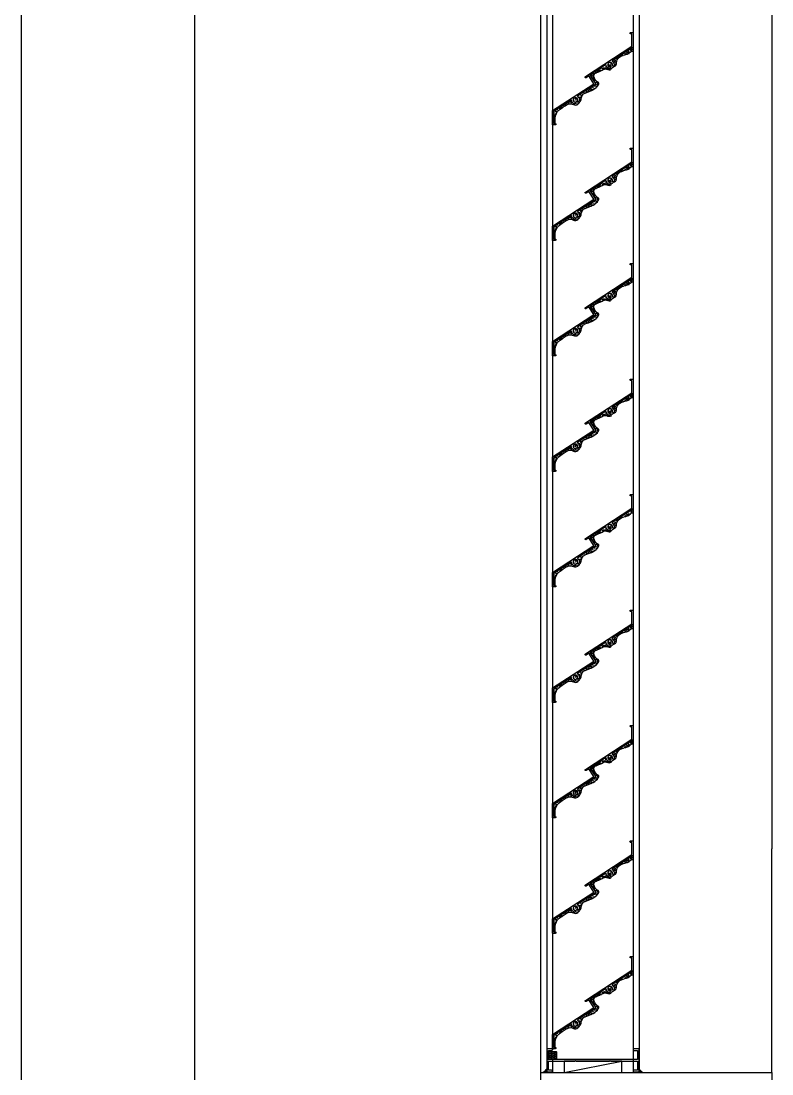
# Model space of a CAD drawing. Header units: millimetres. Extents: x 19868 to 801382, y -4805 to 85279.
# Drawn here: x 748038 to 748688, y 47758 to 48669 of the extents above; entities that cross this region are included whole.
import ezdxf

# ---------------------------------------------------------------- set-up
doc = ezdxf.new("R2010")
doc.units = ezdxf.units.MM
doc.header["$LTSCALE"] = 250
for name, color, linetype in [('A-ELE-8', 8, 'Continuous'), ('A-ETC-8', 8, 'Continuous'), ('INSUL', 8, 'Continuous')]:
    doc.layers.add(name, color=color, linetype=linetype)

# ---------------------------------------------------------------- blocks, each defined once
blk = doc.blocks.new('그릴_3.8')
at = {"layer": 'INSUL'}
h = blk.add_hatch(dxfattribs=at)
h.set_pattern_fill('AR-SAND', color=256, scale=0.05)
h.set_pattern_definition([(37.5, (-44927.3643, 114834.0197), (-0.080001565, 2.447066187), [0, -1.9304, 0, -2.159, 0, -2.06375]), (7.5, (-44927.3643, 114834.0197), (2.24761642, 3.5841255), [0, -1.0414, 0, -1.7399, 0, -0.66675]), (327.5, (-44928.9264, 114834.0197), (3.95496185, 0.007185923), [0, -0.635, 0, -2.286, 0, -2.9845]), (317.5, (-44928.9264, 114834.0197), (3.81778226, 1.11464662), [0, -0.3175, 0, -1.4986, 0, -1.7145])])
edge = h.paths.add_edge_path()
edge.add_arc((-61.92, 955.9), 0.3, 300.42503, 417, ccw=False)
edge.add_arc((-60, 952.63), 3.5, 480.42503, 551.17338)
edge.add_arc((-62.7, 952.09), 0.75, 191.17338, 371.17338)
edge.add_arc((-60, 952.63), 2, -77.17338, 191.17338, ccw=False)
edge.add_arc((-59.39, 949.95), 0.75, 462.82662, 642.82662)
edge.add_arc((-60, 952.63), 3.5, 282.82662, 353.57497)
edge.add_arc((-56.22, 952.2), 0.3, 417, 533.57497, ccw=False)
edge.add_line((-56.06, 952.45), (-42.49, 943.64))
edge.add_line((-42.49, 943.64), (-47.51, 935.93))
edge.add_line((-47.51, 935.93), (-31.76, 925.7))
edge.add_arc((-31.92, 925.45), 0.3, 300.42503, 417, ccw=False)
edge.add_arc((-30, 922.17), 3.5, 480.42503, 551.17338)
edge.add_arc((-32.7, 921.64), 0.75, 191.17338, 371.17338)
edge.add_arc((-30, 922.17), 2, -77.17338, 191.17338, ccw=False)
edge.add_arc((-29.39, 919.49), 0.75, 462.82662, 642.82662)
edge.add_arc((-30, 922.17), 3.5, 282.82662, 353.57497)
edge.add_arc((-26.22, 921.75), 0.3, 417, 533.57497, ccw=False)
edge.add_line((-26.06, 922), (-11.2, 912.35))
edge.add_line((-11.2, 912.35), (-11.2, 901.7))
edge.add_line((-11.2, 901.7), (-12.4, 901.7))
edge.add_spline(control_points=[(-12.4, 901.7), (-12.28, 904.67), (-12.02, 911.09), (-19.01, 915.83), (-25.03, 920.2), (-30.14, 916.81), (-33.32, 919.7), (-35.07, 922.59), (-35.42, 928.6), (-43.43, 928.5), (-52.13, 936.34), (-46.87, 938.92), (-43.81, 945.38), (-51.52, 946.59), (-55.61, 950.04), (-59.97, 947.2), (-61.86, 951), (-65.72, 951.6), (-65.16, 955.57), (-67.33, 959.47), (-71.68, 961.33), (-76.18, 961.95), (-78.01, 964.66), (-79.73, 964.56), (-80, 964.54)], knot_values=[0, 0, 0, 0, 8.903403, 16.972588, 24.386558, 28.464058, 32.376054, 35.250962, 38.890173, 48.28531, 57.322987, 58.527761, 64.920636, 71.793865, 76.258779, 80.217284, 83.010925, 86.979037, 89.314988, 93.488168, 99.635723, 102.710115, 106.902697, 107.715399, 107.715399, 107.715399, 107.715399], degree=3, periodic=0)
edge.add_line((-80, 964.54), (-80, 968))
edge.add_line((-80, 968), (-61.76, 956.16))
h = blk.add_hatch(dxfattribs=at)
h.set_pattern_fill('AR-SAND', color=256, scale=0.05)
h.set_pattern_definition([(37.5, (-44927.3643, 114734.0197), (-0.080001565, 2.447066187), [0, -1.9304, 0, -2.159, 0, -2.06375]), (7.5, (-44927.3643, 114734.0197), (2.24761642, 3.5841255), [0, -1.0414, 0, -1.7399, 0, -0.66675]), (327.5, (-44928.9264, 114734.0197), (3.95496185, 0.007185923), [0, -0.635, 0, -2.286, 0, -2.9845]), (317.5, (-44928.9264, 114734.0197), (3.81778226, 1.11464662), [0, -0.3175, 0, -1.4986, 0, -1.7145])])
edge = h.paths.add_edge_path()
edge.add_arc((-61.92, 855.9), 0.3, 300.42503, 417, ccw=False)
edge.add_arc((-60, 852.63), 3.5, 480.42503, 551.17338)
edge.add_arc((-62.7, 852.09), 0.75, 191.17338, 371.17338)
edge.add_arc((-60, 852.63), 2, -77.17338, 191.17338, ccw=False)
edge.add_arc((-59.39, 849.95), 0.75, 462.82662, 642.82662)
edge.add_arc((-60, 852.63), 3.5, 282.82662, 353.57497)
edge.add_arc((-56.22, 852.2), 0.3, 417, 533.57497, ccw=False)
edge.add_line((-56.06, 852.45), (-42.49, 843.64))
edge.add_line((-42.49, 843.64), (-47.51, 835.93))
edge.add_line((-47.51, 835.93), (-31.76, 825.7))
edge.add_arc((-31.92, 825.45), 0.3, 300.42503, 417, ccw=False)
edge.add_arc((-30, 822.17), 3.5, 480.42503, 551.17338)
edge.add_arc((-32.7, 821.64), 0.75, 191.17338, 371.17338)
edge.add_arc((-30, 822.17), 2, -77.17338, 191.17338, ccw=False)
edge.add_arc((-29.39, 819.49), 0.75, 462.82662, 642.82662)
edge.add_arc((-30, 822.17), 3.5, 282.82662, 353.57497)
edge.add_arc((-26.22, 821.75), 0.3, 417, 533.57497, ccw=False)
edge.add_line((-26.06, 822), (-11.2, 812.35))
edge.add_line((-11.2, 812.35), (-11.2, 801.7))
edge.add_line((-11.2, 801.7), (-12.4, 801.7))
edge.add_spline(control_points=[(-12.4, 801.7), (-12.28, 804.67), (-12.02, 811.09), (-19.01, 815.83), (-25.03, 820.2), (-30.14, 816.81), (-33.32, 819.7), (-35.07, 822.59), (-35.42, 828.6), (-43.43, 828.5), (-52.13, 836.34), (-46.87, 838.92), (-43.81, 845.38), (-51.52, 846.59), (-55.61, 850.04), (-59.97, 847.2), (-61.86, 851), (-65.72, 851.6), (-65.16, 855.57), (-67.33, 859.47), (-71.68, 861.33), (-76.18, 861.95), (-78.01, 864.66), (-79.73, 864.56), (-80, 864.54)], knot_values=[0, 0, 0, 0, 8.903403, 16.972588, 24.386558, 28.464058, 32.376054, 35.250962, 38.890173, 48.28531, 57.322987, 58.527761, 64.920636, 71.793865, 76.258779, 80.217284, 83.010925, 86.979037, 89.314988, 93.488168, 99.635723, 102.710115, 106.902697, 107.715399, 107.715399, 107.715399, 107.715399], degree=3, periodic=0)
edge.add_line((-80, 864.54), (-80, 868))
edge.add_line((-80, 868), (-61.76, 856.16))
h = blk.add_hatch(dxfattribs=at)
h.set_pattern_fill('AR-SAND', color=256, scale=0.05)
h.set_pattern_definition([(37.5, (-44927.3643, 114634.0197), (-0.080001565, 2.447066187), [0, -1.9304, 0, -2.159, 0, -2.06375]), (7.5, (-44927.3643, 114634.0197), (2.24761642, 3.5841255), [0, -1.0414, 0, -1.7399, 0, -0.66675]), (327.5, (-44928.9264, 114634.0197), (3.95496185, 0.007185923), [0, -0.635, 0, -2.286, 0, -2.9845]), (317.5, (-44928.9264, 114634.0197), (3.81778226, 1.11464662), [0, -0.3175, 0, -1.4986, 0, -1.7145])])
edge = h.paths.add_edge_path()
edge.add_arc((-61.92, 755.9), 0.3, 300.42503, 417, ccw=False)
edge.add_arc((-60, 752.63), 3.5, 480.42503, 551.17338)
edge.add_arc((-62.7, 752.09), 0.75, 191.17338, 371.17338)
edge.add_arc((-60, 752.63), 2, -77.17338, 191.17338, ccw=False)
edge.add_arc((-59.39, 749.95), 0.75, 462.82662, 642.82662)
edge.add_arc((-60, 752.63), 3.5, 282.82662, 353.57497)
edge.add_arc((-56.22, 752.2), 0.3, 417, 533.57497, ccw=False)
edge.add_line((-56.06, 752.45), (-42.49, 743.64))
edge.add_line((-42.49, 743.64), (-47.51, 735.93))
edge.add_line((-47.51, 735.93), (-31.76, 725.7))
edge.add_arc((-31.92, 725.45), 0.3, 300.42503, 417, ccw=False)
edge.add_arc((-30, 722.17), 3.5, 480.42503, 551.17338)
edge.add_arc((-32.7, 721.64), 0.75, 191.17338, 371.17338)
edge.add_arc((-30, 722.17), 2, -77.17338, 191.17338, ccw=False)
edge.add_arc((-29.39, 719.49), 0.75, 462.82662, 642.82662)
edge.add_arc((-30, 722.17), 3.5, 282.82662, 353.57497)
edge.add_arc((-26.22, 721.75), 0.3, 417, 533.57497, ccw=False)
edge.add_line((-26.06, 722), (-11.2, 712.35))
edge.add_line((-11.2, 712.35), (-11.2, 701.7))
edge.add_line((-11.2, 701.7), (-12.4, 701.7))
edge.add_spline(control_points=[(-12.4, 701.7), (-12.28, 704.67), (-12.02, 711.09), (-19.01, 715.83), (-25.03, 720.2), (-30.14, 716.81), (-33.32, 719.7), (-35.07, 722.59), (-35.42, 728.6), (-43.43, 728.5), (-52.13, 736.34), (-46.87, 738.92), (-43.81, 745.38), (-51.52, 746.59), (-55.61, 750.04), (-59.97, 747.2), (-61.86, 751), (-65.72, 751.6), (-65.16, 755.57), (-67.33, 759.47), (-71.68, 761.33), (-76.18, 761.95), (-78.01, 764.66), (-79.73, 764.56), (-80, 764.54)], knot_values=[0, 0, 0, 0, 8.903403, 16.972588, 24.386558, 28.464058, 32.376054, 35.250962, 38.890173, 48.28531, 57.322987, 58.527761, 64.920636, 71.793865, 76.258779, 80.217284, 83.010925, 86.979037, 89.314988, 93.488168, 99.635723, 102.710115, 106.902697, 107.715399, 107.715399, 107.715399, 107.715399], degree=3, periodic=0)
edge.add_line((-80, 764.54), (-80, 768))
edge.add_line((-80, 768), (-61.76, 756.16))
h = blk.add_hatch(dxfattribs=at)
h.set_pattern_fill('AR-SAND', color=256, scale=0.05)
h.set_pattern_definition([(37.5, (-44927.3643, 114534.0197), (-0.080001565, 2.447066187), [0, -1.9304, 0, -2.159, 0, -2.06375]), (7.5, (-44927.3643, 114534.0197), (2.24761642, 3.5841255), [0, -1.0414, 0, -1.7399, 0, -0.66675]), (327.5, (-44928.9264, 114534.0197), (3.95496185, 0.007185923), [0, -0.635, 0, -2.286, 0, -2.9845]), (317.5, (-44928.9264, 114534.0197), (3.81778226, 1.11464662), [0, -0.3175, 0, -1.4986, 0, -1.7145])])
edge = h.paths.add_edge_path()
edge.add_arc((-61.92, 655.9), 0.3, 300.42503, 417, ccw=False)
edge.add_arc((-60, 652.63), 3.5, 480.42503, 551.17338)
edge.add_arc((-62.7, 652.09), 0.75, 191.17338, 371.17338)
edge.add_arc((-60, 652.63), 2, -77.17338, 191.17338, ccw=False)
edge.add_arc((-59.39, 649.95), 0.75, 462.82662, 642.82662)
edge.add_arc((-60, 652.63), 3.5, 282.82662, 353.57497)
edge.add_arc((-56.22, 652.2), 0.3, 417, 533.57497, ccw=False)
edge.add_line((-56.06, 652.45), (-42.49, 643.64))
edge.add_line((-42.49, 643.64), (-47.51, 635.93))
edge.add_line((-47.51, 635.93), (-31.76, 625.7))
edge.add_arc((-31.92, 625.45), 0.3, 300.42503, 417, ccw=False)
edge.add_arc((-30, 622.17), 3.5, 480.42503, 551.17338)
edge.add_arc((-32.7, 621.64), 0.75, 191.17338, 371.17338)
edge.add_arc((-30, 622.17), 2, -77.17338, 191.17338, ccw=False)
edge.add_arc((-29.39, 619.49), 0.75, 462.82662, 642.82662)
edge.add_arc((-30, 622.17), 3.5, 282.82662, 353.57497)
edge.add_arc((-26.22, 621.75), 0.3, 417, 533.57497, ccw=False)
edge.add_line((-26.06, 622), (-11.2, 612.35))
edge.add_line((-11.2, 612.35), (-11.2, 601.7))
edge.add_line((-11.2, 601.7), (-12.4, 601.7))
edge.add_spline(control_points=[(-12.4, 601.7), (-12.28, 604.67), (-12.02, 611.09), (-19.01, 615.83), (-25.03, 620.2), (-30.14, 616.81), (-33.32, 619.7), (-35.07, 622.59), (-35.42, 628.6), (-43.43, 628.5), (-52.13, 636.34), (-46.87, 638.92), (-43.81, 645.38), (-51.52, 646.59), (-55.61, 650.04), (-59.97, 647.2), (-61.86, 651), (-65.72, 651.6), (-65.16, 655.57), (-67.33, 659.47), (-71.68, 661.33), (-76.18, 661.95), (-78.01, 664.66), (-79.73, 664.56), (-80, 664.54)], knot_values=[0, 0, 0, 0, 8.903403, 16.972588, 24.386558, 28.464058, 32.376054, 35.250962, 38.890173, 48.28531, 57.322987, 58.527761, 64.920636, 71.793865, 76.258779, 80.217284, 83.010925, 86.979037, 89.314988, 93.488168, 99.635723, 102.710115, 106.902697, 107.715399, 107.715399, 107.715399, 107.715399], degree=3, periodic=0)
edge.add_line((-80, 664.54), (-80, 668))
edge.add_line((-80, 668), (-61.76, 656.16))
h = blk.add_hatch(dxfattribs=at)
h.set_pattern_fill('AR-SAND', color=256, scale=0.05)
h.set_pattern_definition([(37.5, (-44927.3643, 114434.0197), (-0.080001565, 2.447066187), [0, -1.9304, 0, -2.159, 0, -2.06375]), (7.5, (-44927.3643, 114434.0197), (2.24761642, 3.5841255), [0, -1.0414, 0, -1.7399, 0, -0.66675]), (327.5, (-44928.9264, 114434.0197), (3.95496185, 0.007185923), [0, -0.635, 0, -2.286, 0, -2.9845]), (317.5, (-44928.9264, 114434.0197), (3.81778226, 1.11464662), [0, -0.3175, 0, -1.4986, 0, -1.7145])])
edge = h.paths.add_edge_path()
edge.add_arc((-61.92, 555.9), 0.3, 300.42503, 417, ccw=False)
edge.add_arc((-60, 552.63), 3.5, 480.42503, 551.17338)
edge.add_arc((-62.7, 552.09), 0.75, 191.17338, 371.17338)
edge.add_arc((-60, 552.63), 2, -77.17338, 191.17338, ccw=False)
edge.add_arc((-59.39, 549.95), 0.75, 462.82662, 642.82662)
edge.add_arc((-60, 552.63), 3.5, 282.82662, 353.57497)
edge.add_arc((-56.22, 552.2), 0.3, 417, 533.57497, ccw=False)
edge.add_line((-56.06, 552.45), (-42.49, 543.64))
edge.add_line((-42.49, 543.64), (-47.51, 535.93))
edge.add_line((-47.51, 535.93), (-31.76, 525.7))
edge.add_arc((-31.92, 525.45), 0.3, 300.42503, 417, ccw=False)
edge.add_arc((-30, 522.17), 3.5, 480.42503, 551.17338)
edge.add_arc((-32.7, 521.64), 0.75, 191.17338, 371.17338)
edge.add_arc((-30, 522.17), 2, -77.17338, 191.17338, ccw=False)
edge.add_arc((-29.39, 519.49), 0.75, 462.82662, 642.82662)
edge.add_arc((-30, 522.17), 3.5, 282.82662, 353.57497)
edge.add_arc((-26.22, 521.75), 0.3, 417, 533.57497, ccw=False)
edge.add_line((-26.06, 522), (-11.2, 512.35))
edge.add_line((-11.2, 512.35), (-11.2, 501.7))
edge.add_line((-11.2, 501.7), (-12.4, 501.7))
edge.add_spline(control_points=[(-12.4, 501.7), (-12.28, 504.67), (-12.02, 511.09), (-19.01, 515.83), (-25.03, 520.2), (-30.14, 516.81), (-33.32, 519.7), (-35.07, 522.59), (-35.42, 528.6), (-43.43, 528.5), (-52.13, 536.34), (-46.87, 538.92), (-43.81, 545.38), (-51.52, 546.59), (-55.61, 550.04), (-59.97, 547.2), (-61.86, 551), (-65.72, 551.6), (-65.16, 555.57), (-67.33, 559.47), (-71.68, 561.33), (-76.18, 561.95), (-78.01, 564.66), (-79.73, 564.56), (-80, 564.54)], knot_values=[0, 0, 0, 0, 8.903403, 16.972588, 24.386558, 28.464058, 32.376054, 35.250962, 38.890173, 48.28531, 57.322987, 58.527761, 64.920636, 71.793865, 76.258779, 80.217284, 83.010925, 86.979037, 89.314988, 93.488168, 99.635723, 102.710115, 106.902697, 107.715399, 107.715399, 107.715399, 107.715399], degree=3, periodic=0)
edge.add_line((-80, 564.54), (-80, 568))
edge.add_line((-80, 568), (-61.76, 556.16))
h = blk.add_hatch(dxfattribs=at)
h.set_pattern_fill('AR-SAND', color=256, scale=0.05)
h.set_pattern_definition([(37.5, (-44927.3643, 114334.0197), (-0.080001565, 2.447066187), [0, -1.9304, 0, -2.159, 0, -2.06375]), (7.5, (-44927.3643, 114334.0197), (2.24761642, 3.5841255), [0, -1.0414, 0, -1.7399, 0, -0.66675]), (327.5, (-44928.9264, 114334.0197), (3.95496185, 0.007185923), [0, -0.635, 0, -2.286, 0, -2.9845]), (317.5, (-44928.9264, 114334.0197), (3.81778226, 1.11464662), [0, -0.3175, 0, -1.4986, 0, -1.7145])])
edge = h.paths.add_edge_path()
edge.add_arc((-61.92, 455.9), 0.3, 300.42503, 417, ccw=False)
edge.add_arc((-60, 452.63), 3.5, 480.42503, 551.17338)
edge.add_arc((-62.7, 452.09), 0.75, 191.17338, 371.17338)
edge.add_arc((-60, 452.63), 2, -77.17338, 191.17338, ccw=False)
edge.add_arc((-59.39, 449.95), 0.75, 462.82662, 642.82662)
edge.add_arc((-60, 452.63), 3.5, 282.82662, 353.57497)
edge.add_arc((-56.22, 452.2), 0.3, 417, 533.57497, ccw=False)
edge.add_line((-56.06, 452.45), (-42.49, 443.64))
edge.add_line((-42.49, 443.64), (-47.51, 435.93))
edge.add_line((-47.51, 435.93), (-31.76, 425.7))
edge.add_arc((-31.92, 425.45), 0.3, 300.42503, 417, ccw=False)
edge.add_arc((-30, 422.17), 3.5, 480.42503, 551.17338)
edge.add_arc((-32.7, 421.64), 0.75, 191.17338, 371.17338)
edge.add_arc((-30, 422.17), 2, -77.17338, 191.17338, ccw=False)
edge.add_arc((-29.39, 419.49), 0.75, 462.82662, 642.82662)
edge.add_arc((-30, 422.17), 3.5, 282.82662, 353.57497)
edge.add_arc((-26.22, 421.75), 0.3, 417, 533.57497, ccw=False)
edge.add_line((-26.06, 422), (-11.2, 412.35))
edge.add_line((-11.2, 412.35), (-11.2, 401.7))
edge.add_line((-11.2, 401.7), (-12.4, 401.7))
edge.add_spline(control_points=[(-12.4, 401.7), (-12.28, 404.67), (-12.02, 411.09), (-19.01, 415.83), (-25.03, 420.2), (-30.14, 416.81), (-33.32, 419.7), (-35.07, 422.59), (-35.42, 428.6), (-43.43, 428.5), (-52.13, 436.34), (-46.87, 438.92), (-43.81, 445.38), (-51.52, 446.59), (-55.61, 450.04), (-59.97, 447.2), (-61.86, 451), (-65.72, 451.6), (-65.16, 455.57), (-67.33, 459.47), (-71.68, 461.33), (-76.18, 461.95), (-78.01, 464.66), (-79.73, 464.56), (-80, 464.54)], knot_values=[0, 0, 0, 0, 8.903403, 16.972588, 24.386558, 28.464058, 32.376054, 35.250962, 38.890173, 48.28531, 57.322987, 58.527761, 64.920636, 71.793865, 76.258779, 80.217284, 83.010925, 86.979037, 89.314988, 93.488168, 99.635723, 102.710115, 106.902697, 107.715399, 107.715399, 107.715399, 107.715399], degree=3, periodic=0)
edge.add_line((-80, 464.54), (-80, 468))
edge.add_line((-80, 468), (-61.76, 456.16))
h = blk.add_hatch(dxfattribs=at)
h.set_pattern_fill('AR-SAND', color=256, scale=0.05)
h.set_pattern_definition([(37.5, (-44927.3643, 114234.0197), (-0.080001565, 2.447066187), [0, -1.9304, 0, -2.159, 0, -2.06375]), (7.5, (-44927.3643, 114234.0197), (2.24761642, 3.5841255), [0, -1.0414, 0, -1.7399, 0, -0.66675]), (327.5, (-44928.9264, 114234.0197), (3.95496185, 0.007185923), [0, -0.635, 0, -2.286, 0, -2.9845]), (317.5, (-44928.9264, 114234.0197), (3.81778226, 1.11464662), [0, -0.3175, 0, -1.4986, 0, -1.7145])])
edge = h.paths.add_edge_path()
edge.add_arc((-61.92, 355.9), 0.3, 300.42503, 417, ccw=False)
edge.add_arc((-60, 352.63), 3.5, 480.42503, 551.17338)
edge.add_arc((-62.7, 352.09), 0.75, 191.17338, 371.17338)
edge.add_arc((-60, 352.63), 2, -77.17338, 191.17338, ccw=False)
edge.add_arc((-59.39, 349.95), 0.75, 462.82662, 642.82662)
edge.add_arc((-60, 352.63), 3.5, 282.82662, 353.57497)
edge.add_arc((-56.22, 352.2), 0.3, 417, 533.57497, ccw=False)
edge.add_line((-56.06, 352.45), (-42.49, 343.64))
edge.add_line((-42.49, 343.64), (-47.51, 335.93))
edge.add_line((-47.51, 335.93), (-31.76, 325.7))
edge.add_arc((-31.92, 325.45), 0.3, 300.42503, 417, ccw=False)
edge.add_arc((-30, 322.17), 3.5, 480.42503, 551.17338)
edge.add_arc((-32.7, 321.64), 0.75, 191.17338, 371.17338)
edge.add_arc((-30, 322.17), 2, -77.17338, 191.17338, ccw=False)
edge.add_arc((-29.39, 319.49), 0.75, 462.82662, 642.82662)
edge.add_arc((-30, 322.17), 3.5, 282.82662, 353.57497)
edge.add_arc((-26.22, 321.75), 0.3, 417, 533.57497, ccw=False)
edge.add_line((-26.06, 322), (-11.2, 312.35))
edge.add_line((-11.2, 312.35), (-11.2, 301.7))
edge.add_line((-11.2, 301.7), (-12.4, 301.7))
edge.add_spline(control_points=[(-12.4, 301.7), (-12.28, 304.67), (-12.02, 311.09), (-19.01, 315.83), (-25.03, 320.2), (-30.14, 316.81), (-33.32, 319.7), (-35.07, 322.59), (-35.42, 328.6), (-43.43, 328.5), (-52.13, 336.34), (-46.87, 338.92), (-43.81, 345.38), (-51.52, 346.59), (-55.61, 350.04), (-59.97, 347.2), (-61.86, 351), (-65.72, 351.6), (-65.16, 355.57), (-67.33, 359.47), (-71.68, 361.33), (-76.18, 361.95), (-78.01, 364.66), (-79.73, 364.56), (-80, 364.54)], knot_values=[0, 0, 0, 0, 8.903403, 16.972588, 24.386558, 28.464058, 32.376054, 35.250962, 38.890173, 48.28531, 57.322987, 58.527761, 64.920636, 71.793865, 76.258779, 80.217284, 83.010925, 86.979037, 89.314988, 93.488168, 99.635723, 102.710115, 106.902697, 107.715399, 107.715399, 107.715399, 107.715399], degree=3, periodic=0)
edge.add_line((-80, 364.54), (-80, 368))
edge.add_line((-80, 368), (-61.76, 356.16))
h = blk.add_hatch(dxfattribs=at)
h.set_pattern_fill('AR-SAND', color=256, scale=0.05)
h.set_pattern_definition([(37.5, (-44927.3643, 114134.0197), (-0.080001565, 2.447066187), [0, -1.9304, 0, -2.159, 0, -2.06375]), (7.5, (-44927.3643, 114134.0197), (2.24761642, 3.5841255), [0, -1.0414, 0, -1.7399, 0, -0.66675]), (327.5, (-44928.9264, 114134.0197), (3.95496185, 0.007185923), [0, -0.635, 0, -2.286, 0, -2.9845]), (317.5, (-44928.9264, 114134.0197), (3.81778226, 1.11464662), [0, -0.3175, 0, -1.4986, 0, -1.7145])])
edge = h.paths.add_edge_path()
edge.add_arc((-61.92, 255.9), 0.3, 300.42503, 417, ccw=False)
edge.add_arc((-60, 252.63), 3.5, 480.42503, 551.17338)
edge.add_arc((-62.7, 252.09), 0.75, 191.17338, 371.17338)
edge.add_arc((-60, 252.63), 2, -77.17338, 191.17338, ccw=False)
edge.add_arc((-59.39, 249.95), 0.75, 462.82662, 642.82662)
edge.add_arc((-60, 252.63), 3.5, 282.82662, 353.57497)
edge.add_arc((-56.22, 252.2), 0.3, 417, 533.57497, ccw=False)
edge.add_line((-56.06, 252.45), (-42.49, 243.64))
edge.add_line((-42.49, 243.64), (-47.51, 235.93))
edge.add_line((-47.51, 235.93), (-31.76, 225.7))
edge.add_arc((-31.92, 225.45), 0.3, 300.42503, 417, ccw=False)
edge.add_arc((-30, 222.17), 3.5, 480.42503, 551.17338)
edge.add_arc((-32.7, 221.64), 0.75, 191.17338, 371.17338)
edge.add_arc((-30, 222.17), 2, -77.17338, 191.17338, ccw=False)
edge.add_arc((-29.39, 219.49), 0.75, 462.82662, 642.82662)
edge.add_arc((-30, 222.17), 3.5, 282.82662, 353.57497)
edge.add_arc((-26.22, 221.75), 0.3, 417, 533.57497, ccw=False)
edge.add_line((-26.06, 222), (-11.2, 212.35))
edge.add_line((-11.2, 212.35), (-11.2, 201.7))
edge.add_line((-11.2, 201.7), (-12.4, 201.7))
edge.add_spline(control_points=[(-12.4, 201.7), (-12.28, 204.67), (-12.02, 211.09), (-19.01, 215.83), (-25.03, 220.2), (-30.14, 216.81), (-33.32, 219.7), (-35.07, 222.59), (-35.42, 228.6), (-43.43, 228.5), (-52.13, 236.34), (-46.87, 238.92), (-43.81, 245.38), (-51.52, 246.59), (-55.61, 250.04), (-59.97, 247.2), (-61.86, 251), (-65.72, 251.6), (-65.16, 255.57), (-67.33, 259.47), (-71.68, 261.33), (-76.18, 261.95), (-78.01, 264.66), (-79.73, 264.56), (-80, 264.54)], knot_values=[0, 0, 0, 0, 8.903403, 16.972588, 24.386558, 28.464058, 32.376054, 35.250962, 38.890173, 48.28531, 57.322987, 58.527761, 64.920636, 71.793865, 76.258779, 80.217284, 83.010925, 86.979037, 89.314988, 93.488168, 99.635723, 102.710115, 106.902697, 107.715399, 107.715399, 107.715399, 107.715399], degree=3, periodic=0)
edge.add_line((-80, 264.54), (-80, 268))
edge.add_line((-80, 268), (-61.76, 256.16))
h = blk.add_hatch(dxfattribs=at)
h.set_pattern_fill('AR-SAND', color=256, scale=0.05)
h.set_pattern_definition([(37.5, (-44927.3643, 114034.0197), (-0.080001565, 2.447066187), [0, -1.9304, 0, -2.159, 0, -2.06375]), (7.5, (-44927.3643, 114034.0197), (2.24761642, 3.5841255), [0, -1.0414, 0, -1.7399, 0, -0.66675]), (327.5, (-44928.9264, 114034.0197), (3.95496185, 0.007185923), [0, -0.635, 0, -2.286, 0, -2.9845]), (317.5, (-44928.9264, 114034.0197), (3.81778226, 1.11464662), [0, -0.3175, 0, -1.4986, 0, -1.7145])])
edge = h.paths.add_edge_path()
edge.add_arc((-61.92, 155.9), 0.3, 300.42503, 417, ccw=False)
edge.add_arc((-60, 152.63), 3.5, 480.42503, 551.17338)
edge.add_arc((-62.7, 152.09), 0.75, 191.17338, 371.17338)
edge.add_arc((-60, 152.63), 2, -77.17338, 191.17338, ccw=False)
edge.add_arc((-59.39, 149.95), 0.75, 462.82662, 642.82662)
edge.add_arc((-60, 152.63), 3.5, 282.82662, 353.57497)
edge.add_arc((-56.22, 152.2), 0.3, 417, 533.57497, ccw=False)
edge.add_line((-56.06, 152.45), (-42.49, 143.64))
edge.add_line((-42.49, 143.64), (-47.51, 135.93))
edge.add_line((-47.51, 135.93), (-31.76, 125.7))
edge.add_arc((-31.92, 125.45), 0.3, 300.42503, 417, ccw=False)
edge.add_arc((-30, 122.17), 3.5, 480.42503, 551.17338)
edge.add_arc((-32.7, 121.64), 0.75, 191.17338, 371.17338)
edge.add_arc((-30, 122.17), 2, -77.17338, 191.17338, ccw=False)
edge.add_arc((-29.39, 119.49), 0.75, 462.82662, 642.82662)
edge.add_arc((-30, 122.17), 3.5, 282.82662, 353.57497)
edge.add_arc((-26.22, 121.75), 0.3, 417, 533.57497, ccw=False)
edge.add_line((-26.06, 122), (-11.2, 112.35))
edge.add_line((-11.2, 112.35), (-11.2, 101.7))
edge.add_line((-11.2, 101.7), (-12.4, 101.7))
edge.add_spline(control_points=[(-12.4, 101.7), (-12.28, 104.67), (-12.02, 111.09), (-19.01, 115.83), (-25.03, 120.2), (-30.14, 116.81), (-33.32, 119.7), (-35.07, 122.59), (-35.42, 128.6), (-43.43, 128.5), (-52.13, 136.34), (-46.87, 138.92), (-43.81, 145.38), (-51.52, 146.59), (-55.61, 150.04), (-59.97, 147.2), (-61.86, 151), (-65.72, 151.6), (-65.16, 155.57), (-67.33, 159.47), (-71.68, 161.33), (-76.18, 161.95), (-78.01, 164.66), (-79.73, 164.56), (-80, 164.54)], knot_values=[0, 0, 0, 0, 8.903403, 16.972588, 24.386558, 28.464058, 32.376054, 35.250962, 38.890173, 48.28531, 57.322987, 58.527761, 64.920636, 71.793865, 76.258779, 80.217284, 83.010925, 86.979037, 89.314988, 93.488168, 99.635723, 102.710115, 106.902697, 107.715399, 107.715399, 107.715399, 107.715399], degree=3, periodic=0)
edge.add_line((-80, 164.54), (-80, 168))
edge.add_line((-80, 168), (-61.76, 156.16))
h = blk.add_hatch(dxfattribs=at)
h.set_pattern_fill('AR-SAND', color=256, scale=0.05)
h.set_pattern_definition([(37.5, (-44927.3643, 114034.0197), (-0.080001565, 2.447066187), [0, -1.9304, 0, -2.159, 0, -2.06375]), (7.5, (-44927.3643, 114034.0197), (2.24761642, 3.5841255), [0, -1.0414, 0, -1.7399, 0, -0.66675]), (327.5, (-44928.9264, 114034.0197), (3.95496185, 0.007185923), [0, -0.635, 0, -2.286, 0, -2.9845]), (317.5, (-44928.9264, 114034.0197), (3.81778226, 1.11464662), [0, -0.3175, 0, -1.4986, 0, -1.7145])])
edge = h.paths.add_edge_path()
edge.add_arc((-61.92, 155.9), 0.3, 300.42503, 417, ccw=False)
edge.add_arc((-60, 152.63), 3.5, 480.42503, 551.17338)
edge.add_arc((-62.7, 152.09), 0.75, 191.17338, 371.17338)
edge.add_arc((-60, 152.63), 2, -77.17338, 191.17338, ccw=False)
edge.add_arc((-59.39, 149.95), 0.75, 462.82662, 642.82662)
edge.add_arc((-60, 152.63), 3.5, 282.82662, 353.57497)
edge.add_arc((-56.22, 152.2), 0.3, 417, 533.57497, ccw=False)
edge.add_line((-56.06, 152.45), (-42.49, 143.64))
edge.add_line((-42.49, 143.64), (-47.51, 135.93))
edge.add_line((-47.51, 135.93), (-31.76, 125.7))
edge.add_arc((-31.92, 125.45), 0.3, 300.42503, 417, ccw=False)
edge.add_arc((-30, 122.17), 3.5, 480.42503, 551.17338)
edge.add_arc((-32.7, 121.64), 0.75, 191.17338, 371.17338)
edge.add_arc((-30, 122.17), 2, -77.17338, 191.17338, ccw=False)
edge.add_arc((-29.39, 119.49), 0.75, 462.82662, 642.82662)
edge.add_arc((-30, 122.17), 3.5, 282.82662, 353.57497)
edge.add_arc((-26.22, 121.75), 0.3, 417, 533.57497, ccw=False)
edge.add_line((-26.06, 122), (-11.2, 112.35))
edge.add_line((-11.2, 112.35), (-11.2, 101.7))
edge.add_line((-11.2, 101.7), (-12.4, 101.7))
edge.add_spline(control_points=[(-12.4, 101.7), (-12.28, 104.67), (-12.02, 111.09), (-19.01, 115.83), (-25.03, 120.2), (-30.14, 116.81), (-33.32, 119.7), (-35.07, 122.59), (-35.42, 128.6), (-43.43, 128.5), (-52.13, 136.34), (-46.87, 138.92), (-43.81, 145.38), (-51.52, 146.59), (-55.61, 150.04), (-59.97, 147.2), (-61.86, 151), (-65.72, 151.6), (-65.16, 155.57), (-67.33, 159.47), (-71.68, 161.33), (-76.18, 161.95), (-78.01, 164.66), (-79.73, 164.56), (-80, 164.54)], knot_values=[0, 0, 0, 0, 8.903403, 16.972588, 24.386558, 28.464058, 32.376054, 35.250962, 38.890173, 48.28531, 57.322987, 58.527761, 64.920636, 71.793865, 76.258779, 80.217284, 83.010925, 86.979037, 89.314988, 93.488168, 99.635723, 102.710115, 106.902697, 107.715399, 107.715399, 107.715399, 107.715399], degree=3, periodic=0)
edge.add_line((-80, 164.54), (-80, 168))
edge.add_line((-80, 168), (-61.76, 156.16))
h = blk.add_hatch(dxfattribs=at)
h.set_pattern_fill('HONEY', color=256, scale=7, angle=180)
h.set_pattern_definition([(180, (-53554.8533, 26931.21556), (-1.3125, -0.757772228), [0.875, -1.75]), (300, (-53554.8533, 26931.21556), (1.3125, -0.757772228), [0.875, -1.75]), (240, (-53554.8533, 26931.21556), (-9e-16, -1.515544457), [-1.75, 0.875])])
edge = h.paths.add_edge_path()
edge.add_line((-12.8, 91.25), (-7.2, 91.25))
edge.add_arc((-7.2, 91.95), 0.7, 270, 360)
edge.add_line((-6.5, 91.95), (-6.5, 97.55))
edge.add_arc((-7.2, 97.55), 0.7, 0, 90)
edge.add_line((-7.2, 98.25), (-12.8, 98.25))
edge.add_arc((-12.8, 97.55), 0.7, 90, 180)
edge.add_line((-13.5, 97.55), (-13.5, 91.95))
edge.add_arc((-12.8, 91.95), 0.7, 180, 270)
h = blk.add_hatch(dxfattribs=at)
h.set_pattern_fill('DASH', color=256, scale=3, angle=270)
h.set_pattern_definition([(270, (-44462.57697, -2028.62838), (0.375, -0.375), [0.375, -0.375])])
h.paths.add_polyline_path([(-5, 91.25), (-6.5, 91.25), (-6.5, 97.25), (-5, 97.25)])
h = blk.add_hatch(dxfattribs=at)
h.set_pattern_fill('DOTS', color=256, scale=0.2, angle=90)
h.set_pattern_definition([(270, (-1705.99214, 9488.5924), (0.3175, -0.15875), [0, -0.3175])])
h.paths.add_polyline_path([(-85, 80.8), (-85, 80), (-88, 80, 0.068271), (-85, 83)])
h = blk.add_hatch(dxfattribs=at)
h.set_pattern_fill('DOTS', color=256, scale=0.2, angle=90)
h.set_pattern_definition([(270, (-1685.99214, 9488.5924), (0.3175, -0.15875), [0, -0.3175])])
h.paths.add_polyline_path([(-5, 80.8), (-5, 80), (-2, 80, -0.068271), (-5, 83)])
for p, q in [((-200, 3720), (-200, 273.55)), ((0, 80), (0, 3720)), ((-85, 3699.8), (-85, 80)), ((-80, 3700.25), (-80, 80)), ((-10, 3699.74), (-10, 99.75)), ((-5, 3699.8), (-5, 80)), ((-200, 80), (-200, 273.55)), ((-10, 91.25), (-10, 80)), ((-20, 80), (-70, 89.75))]:
    blk.add_line(p, q, dxfattribs=at)
at = {"layer": 'INSUL', "elevation": 0}
for points in [[(-77.6, 979.3, 1), (-77.6, 980.5), (-79.7, 980.5, 0.414214), (-80, 980.2), (-80, 968), (-61.76, 956.16, -0.557593), (-61.77, 955.65, 0.318892), (-63.43, 951.95, 1), (-61.96, 952.24, -2.365798), (-59.56, 950.68, 1), (-59.22, 949.21, 0.318892), (-56.52, 952.24, -0.557593), (-56.06, 952.45), (-42.49, 943.64), (-47.51, 935.93), (-31.76, 925.7, -0.557593), (-31.77, 925.19, 0.318892), (-33.43, 921.49, 1), (-31.96, 921.79, -2.365798), (-29.56, 920.22, 1), (-29.22, 918.76, 0.318892), (-26.52, 921.78, -0.557593), (-26.06, 922), (-11.2, 912.35), (-11.2, 901.7), (-12.4, 901.7, 1), (-12.4, 900.5), (-10.3, 900.5, 0.414214), (-10, 900.8), (-10, 913), (-45.85, 936.28), (-41.49, 942.99), (-39.14, 941.47, 1), (-38.49, 942.47), (-78.8, 968.65), (-78.8, 979.3)], [(-77.6, 879.3, 1), (-77.6, 880.5), (-79.7, 880.5, 0.414214), (-80, 880.2), (-80, 868), (-61.76, 856.16, -0.557593), (-61.77, 855.65, 0.318892), (-63.43, 851.95, 1), (-61.96, 852.24, -2.365798), (-59.56, 850.68, 1), (-59.22, 849.21, 0.318892), (-56.52, 852.24, -0.557593), (-56.06, 852.45), (-42.49, 843.64), (-47.51, 835.93), (-31.76, 825.7, -0.557593), (-31.77, 825.19, 0.318892), (-33.43, 821.49, 1), (-31.96, 821.79, -2.365798), (-29.56, 820.22, 1), (-29.22, 818.76, 0.318892), (-26.52, 821.78, -0.557593), (-26.06, 822), (-11.2, 812.35), (-11.2, 801.7), (-12.4, 801.7, 1), (-12.4, 800.5), (-10.3, 800.5, 0.414214), (-10, 800.8), (-10, 813), (-45.85, 836.28), (-41.49, 842.99), (-39.14, 841.47, 1), (-38.49, 842.47), (-78.8, 868.65), (-78.8, 879.3)], [(-77.6, 779.3, 1), (-77.6, 780.5), (-79.7, 780.5, 0.414214), (-80, 780.2), (-80, 768), (-61.76, 756.16, -0.557593), (-61.77, 755.65, 0.318892), (-63.43, 751.95, 1), (-61.96, 752.24, -2.365798), (-59.56, 750.68, 1), (-59.22, 749.21, 0.318892), (-56.52, 752.24, -0.557593), (-56.06, 752.45), (-42.49, 743.64), (-47.51, 735.93), (-31.76, 725.7, -0.557593), (-31.77, 725.19, 0.318892), (-33.43, 721.49, 1), (-31.96, 721.79, -2.365798), (-29.56, 720.22, 1), (-29.22, 718.76, 0.318892), (-26.52, 721.78, -0.557593), (-26.06, 722), (-11.2, 712.35), (-11.2, 701.7), (-12.4, 701.7, 1), (-12.4, 700.5), (-10.3, 700.5, 0.414214), (-10, 700.8), (-10, 713), (-45.85, 736.28), (-41.49, 742.99), (-39.14, 741.47, 1), (-38.49, 742.47), (-78.8, 768.65), (-78.8, 779.3)], [(-77.6, 679.3, 1), (-77.6, 680.5), (-79.7, 680.5, 0.414214), (-80, 680.2), (-80, 668), (-61.76, 656.16, -0.557593), (-61.77, 655.65, 0.318892), (-63.43, 651.95, 1), (-61.96, 652.24, -2.365798), (-59.56, 650.68, 1), (-59.22, 649.21, 0.318892), (-56.52, 652.24, -0.557593), (-56.06, 652.45), (-42.49, 643.64), (-47.51, 635.93), (-31.76, 625.7, -0.557593), (-31.77, 625.19, 0.318892), (-33.43, 621.49, 1), (-31.96, 621.79, -2.365798), (-29.56, 620.22, 1), (-29.22, 618.76, 0.318892), (-26.52, 621.78, -0.557593), (-26.06, 622), (-11.2, 612.35), (-11.2, 601.7), (-12.4, 601.7, 1), (-12.4, 600.5), (-10.3, 600.5, 0.414214), (-10, 600.8), (-10, 613), (-45.85, 636.28), (-41.49, 642.99), (-39.14, 641.47, 1), (-38.49, 642.47), (-78.8, 668.65), (-78.8, 679.3)], [(-77.6, 579.3, 1), (-77.6, 580.5), (-79.7, 580.5, 0.414214), (-80, 580.2), (-80, 568), (-61.76, 556.16, -0.557593), (-61.77, 555.65, 0.318892), (-63.43, 551.95, 1), (-61.96, 552.24, -2.365798), (-59.56, 550.68, 1), (-59.22, 549.21, 0.318892), (-56.52, 552.24, -0.557593), (-56.06, 552.45), (-42.49, 543.64), (-47.51, 535.93), (-31.76, 525.7, -0.557593), (-31.77, 525.19, 0.318892), (-33.43, 521.49, 1), (-31.96, 521.79, -2.365798), (-29.56, 520.22, 1), (-29.22, 518.76, 0.318892), (-26.52, 521.78, -0.557593), (-26.06, 522), (-11.2, 512.35), (-11.2, 501.7), (-12.4, 501.7, 1), (-12.4, 500.5), (-10.3, 500.5, 0.414214), (-10, 500.8), (-10, 513), (-45.85, 536.28), (-41.49, 542.99), (-39.14, 541.47, 1), (-38.49, 542.47), (-78.8, 568.65), (-78.8, 579.3)], [(-77.6, 479.3, 1), (-77.6, 480.5), (-79.7, 480.5, 0.414214), (-80, 480.2), (-80, 468), (-61.76, 456.16, -0.557593), (-61.77, 455.65, 0.318892), (-63.43, 451.95, 1), (-61.96, 452.24, -2.365798), (-59.56, 450.68, 1), (-59.22, 449.21, 0.318892), (-56.52, 452.24, -0.557593), (-56.06, 452.45), (-42.49, 443.64), (-47.51, 435.93), (-31.76, 425.7, -0.557593), (-31.77, 425.19, 0.318892), (-33.43, 421.49, 1), (-31.96, 421.79, -2.365798), (-29.56, 420.22, 1), (-29.22, 418.76, 0.318892), (-26.52, 421.78, -0.557593), (-26.06, 422), (-11.2, 412.35), (-11.2, 401.7), (-12.4, 401.7, 1), (-12.4, 400.5), (-10.3, 400.5, 0.414214), (-10, 400.8), (-10, 413), (-45.85, 436.28), (-41.49, 442.99), (-39.14, 441.47, 1), (-38.49, 442.47), (-78.8, 468.65), (-78.8, 479.3)], [(-77.6, 379.3, 1), (-77.6, 380.5), (-79.7, 380.5, 0.414214), (-80, 380.2), (-80, 368), (-61.76, 356.16, -0.557593), (-61.77, 355.65, 0.318892), (-63.43, 351.95, 1), (-61.96, 352.24, -2.365798), (-59.56, 350.68, 1), (-59.22, 349.21, 0.318892), (-56.52, 352.24, -0.557593), (-56.06, 352.45), (-42.49, 343.64), (-47.51, 335.93), (-31.76, 325.7, -0.557593), (-31.77, 325.19, 0.318892), (-33.43, 321.49, 1), (-31.96, 321.79, -2.365798), (-29.56, 320.22, 1), (-29.22, 318.76, 0.318892), (-26.52, 321.78, -0.557593), (-26.06, 322), (-11.2, 312.35), (-11.2, 301.7), (-12.4, 301.7, 1), (-12.4, 300.5), (-10.3, 300.5, 0.414214), (-10, 300.8), (-10, 313), (-45.85, 336.28), (-41.49, 342.99), (-39.14, 341.47, 1), (-38.49, 342.47), (-78.8, 368.65), (-78.8, 379.3)], [(-77.6, 279.3, 1), (-77.6, 280.5), (-79.7, 280.5, 0.414214), (-80, 280.2), (-80, 268), (-61.76, 256.16, -0.557593), (-61.77, 255.65, 0.318892), (-63.43, 251.95, 1), (-61.96, 252.24, -2.365798), (-59.56, 250.68, 1), (-59.22, 249.21, 0.318892), (-56.52, 252.24, -0.557593), (-56.06, 252.45), (-42.49, 243.64), (-47.51, 235.93), (-31.76, 225.7, -0.557593), (-31.77, 225.19, 0.318892), (-33.43, 221.49, 1), (-31.96, 221.79, -2.365798), (-29.56, 220.22, 1), (-29.22, 218.76, 0.318892), (-26.52, 221.78, -0.557593), (-26.06, 222), (-11.2, 212.35), (-11.2, 201.7), (-12.4, 201.7, 1), (-12.4, 200.5), (-10.3, 200.5, 0.414214), (-10, 200.8), (-10, 213), (-45.85, 236.28), (-41.49, 242.99), (-39.14, 241.47, 1), (-38.49, 242.47), (-78.8, 268.65), (-78.8, 279.3)], [(-77.6, 179.3, 1), (-77.6, 180.5), (-79.7, 180.5, 0.414214), (-80, 180.2), (-80, 168), (-61.76, 156.16, -0.557593), (-61.77, 155.65, 0.318892), (-63.43, 151.95, 1), (-61.96, 152.24, -2.365798), (-59.56, 150.68, 1), (-59.22, 149.21, 0.318892), (-56.52, 152.24, -0.557593), (-56.06, 152.45), (-42.49, 143.64), (-47.51, 135.93), (-31.76, 125.7, -0.557593), (-31.77, 125.19, 0.318892), (-33.43, 121.49, 1), (-31.96, 121.79, -2.365798), (-29.56, 120.22, 1), (-29.22, 118.76, 0.318892), (-26.52, 121.78, -0.557593), (-26.06, 122), (-11.2, 112.35), (-11.2, 101.7), (-12.4, 101.7, 1), (-12.4, 100.5), (-10.3, 100.5, 0.414214), (-10, 100.8), (-10, 113), (-45.85, 136.28), (-41.49, 142.99), (-39.14, 141.47, 1), (-38.49, 142.47), (-78.8, 168.65), (-78.8, 179.3)]]:
    blk.add_lwpolyline(points, format="xyb", close=True, dxfattribs=at)
at = {"layer": 'INSUL'}
for points in [[(-77.6, 179.3, 1), (-77.6, 180.5), (-79.7, 180.5, 0.414214), (-80, 180.2), (-80, 168), (-61.76, 156.16, -0.557593), (-61.77, 155.65, 0.318892), (-63.43, 151.95, 1), (-61.96, 152.24, -2.365798), (-59.56, 150.68, 1), (-59.22, 149.21, 0.318892), (-56.52, 152.24, -0.557593), (-56.06, 152.45), (-42.49, 143.64), (-47.51, 135.93), (-31.76, 125.7, -0.557593), (-31.77, 125.19, 0.318892), (-33.43, 121.49, 1), (-31.96, 121.79, -2.365798), (-29.56, 120.22, 1), (-29.22, 118.76, 0.318892), (-26.52, 121.78, -0.557593), (-26.06, 122), (-11.2, 112.35), (-11.2, 101.7), (-12.4, 101.7, 1), (-12.4, 100.5), (-10.3, 100.5, 0.414214), (-10, 100.8), (-10, 113), (-45.85, 136.28), (-41.49, 142.99), (-39.14, 141.47, 1), (-38.49, 142.47), (-78.8, 168.65), (-78.8, 179.3)], [(-59.5, 89.75), (-60, 90.25), (-60.5, 89.75), (-83.5, 89.75), (-83.5, 82), (-80.75, 82, -1), (-80.75, 80.5), (-84.7, 80.5, -0.414214), (-85, 80.8), (-85, 100.2, -0.414214), (-84.7, 100.5), (-80.75, 100.5, -1), (-80.75, 99), (-83.5, 99), (-83.5, 91.25), (-6.5, 91.25), (-6.5, 99), (-9.25, 99, -1), (-9.25, 100.5), (-5.3, 100.5, -0.414214), (-5, 100.2), (-5, 80.8, -0.414214), (-5.3, 80.5), (-9.25, 80.5, -1), (-9.25, 82), (-6.5, 82), (-6.5, 89.75), (-29.5, 89.75), (-30, 90.25), (-30.5, 89.75)], [(-12.8, 91.25), (-7.2, 91.25, 0.414214), (-6.5, 91.95), (-6.5, 97.55, 0.414214), (-7.2, 98.25), (-12.8, 98.25, 0.414214), (-13.5, 97.55), (-13.5, 91.95, 0.414214)]]:
    blk.add_lwpolyline(points, format="xyb", close=True, dxfattribs=at)
for points in [[(-5, 91.25), (-6.5, 91.25), (-6.5, 97.25), (-5, 97.25)], [(-20, 80), (-70, 80), (-70, 89.75), (-20, 89.75)], [(0, 20), (0, 80), (-200, 80), (-200, 20)]]:
    blk.add_lwpolyline(points, close=True, dxfattribs=at)
for centre, start, end in [((-97.43, 92.43), 307.18888, 322.81112), ((7.43, 92.43), 217.18888, 232.81112)]:
    blk.add_arc(centre, 15.61, start, end, dxfattribs=at)
at = {"layer": 'INSUL', "start_tangent": (0.040343, 0.999186), "end_tangent": (-0.998408, -0.056397)}
for points in [[(-12.4, 901.7), (-13.42, 910.54), (-19.29, 916.08), (-26.17, 918.83), (-30.12, 917.79), (-33.34, 920), (-34.76, 922.5), (-35.64, 926.03), (-43.94, 930.43), (-49.55, 937.52), (-48.53, 938.17), (-45.9, 944), (-51.87, 947.41), (-56.03, 949.02), (-59.93, 948.31), (-61.94, 950.25), (-65.22, 952.49), (-65.45, 954.81), (-67.25, 958.58), (-72.72, 961.38), (-75.66, 962.27), (-79.19, 964.54), (-80, 964.54)], [(-12.4, 801.7), (-13.42, 810.54), (-19.29, 816.08), (-26.17, 818.83), (-30.12, 817.79), (-33.34, 820), (-34.76, 822.5), (-35.64, 826.03), (-43.94, 830.43), (-49.55, 837.52), (-48.53, 838.17), (-45.9, 844), (-51.87, 847.41), (-56.03, 849.02), (-59.93, 848.31), (-61.94, 850.25), (-65.22, 852.49), (-65.45, 854.81), (-67.25, 858.58), (-72.72, 861.38), (-75.66, 862.27), (-79.19, 864.54), (-80, 864.54)], [(-12.4, 701.7), (-13.42, 710.54), (-19.29, 716.08), (-26.17, 718.83), (-30.12, 717.79), (-33.34, 720), (-34.76, 722.5), (-35.64, 726.03), (-43.94, 730.43), (-49.55, 737.52), (-48.53, 738.17), (-45.9, 744), (-51.87, 747.41), (-56.03, 749.02), (-59.93, 748.31), (-61.94, 750.25), (-65.22, 752.49), (-65.45, 754.81), (-67.25, 758.58), (-72.72, 761.38), (-75.66, 762.27), (-79.19, 764.54), (-80, 764.54)], [(-12.4, 601.7), (-13.42, 610.54), (-19.29, 616.08), (-26.17, 618.83), (-30.12, 617.79), (-33.34, 620), (-34.76, 622.5), (-35.64, 626.03), (-43.94, 630.43), (-49.55, 637.52), (-48.53, 638.17), (-45.9, 644), (-51.87, 647.41), (-56.03, 649.02), (-59.93, 648.31), (-61.94, 650.25), (-65.22, 652.49), (-65.45, 654.81), (-67.25, 658.58), (-72.72, 661.38), (-75.66, 662.27), (-79.19, 664.54), (-80, 664.54)], [(-12.4, 501.7), (-13.42, 510.54), (-19.29, 516.08), (-26.17, 518.83), (-30.12, 517.79), (-33.34, 520), (-34.76, 522.5), (-35.64, 526.03), (-43.94, 530.43), (-49.55, 537.52), (-48.53, 538.17), (-45.9, 544), (-51.87, 547.41), (-56.03, 549.02), (-59.93, 548.31), (-61.94, 550.25), (-65.22, 552.49), (-65.45, 554.81), (-67.25, 558.58), (-72.72, 561.38), (-75.66, 562.27), (-79.19, 564.54), (-80, 564.54)], [(-12.4, 401.7), (-13.42, 410.54), (-19.29, 416.08), (-26.17, 418.83), (-30.12, 417.79), (-33.34, 420), (-34.76, 422.5), (-35.64, 426.03), (-43.94, 430.43), (-49.55, 437.52), (-48.53, 438.17), (-45.9, 444), (-51.87, 447.41), (-56.03, 449.02), (-59.93, 448.31), (-61.94, 450.25), (-65.22, 452.49), (-65.45, 454.81), (-67.25, 458.58), (-72.72, 461.38), (-75.66, 462.27), (-79.19, 464.54), (-80, 464.54)], [(-12.4, 301.7), (-13.42, 310.54), (-19.29, 316.08), (-26.17, 318.83), (-30.12, 317.79), (-33.34, 320), (-34.76, 322.5), (-35.64, 326.03), (-43.94, 330.43), (-49.55, 337.52), (-48.53, 338.17), (-45.9, 344), (-51.87, 347.41), (-56.03, 349.02), (-59.93, 348.31), (-61.94, 350.25), (-65.22, 352.49), (-65.45, 354.81), (-67.25, 358.58), (-72.72, 361.38), (-75.66, 362.27), (-79.19, 364.54), (-80, 364.54)], [(-12.4, 201.7), (-13.42, 210.54), (-19.29, 216.08), (-26.17, 218.83), (-30.12, 217.79), (-33.34, 220), (-34.76, 222.5), (-35.64, 226.03), (-43.94, 230.43), (-49.55, 237.52), (-48.53, 238.17), (-45.9, 244), (-51.87, 247.41), (-56.03, 249.02), (-59.93, 248.31), (-61.94, 250.25), (-65.22, 252.49), (-65.45, 254.81), (-67.25, 258.58), (-72.72, 261.38), (-75.66, 262.27), (-79.19, 264.54), (-80, 264.54)], [(-12.4, 101.7), (-13.42, 110.54), (-19.29, 116.08), (-26.17, 118.83), (-30.12, 117.79), (-33.34, 120), (-34.76, 122.5), (-35.64, 126.03), (-43.94, 130.43), (-49.55, 137.52), (-48.53, 138.17), (-45.9, 144), (-51.87, 147.41), (-56.03, 149.02), (-59.93, 148.31), (-61.94, 150.25), (-65.22, 152.49), (-65.45, 154.81), (-67.25, 158.58), (-72.72, 161.38), (-75.66, 162.27), (-79.19, 164.54), (-80, 164.54)], [(-12.4, 101.7), (-13.42, 110.54), (-19.29, 116.08), (-26.17, 118.83), (-30.12, 117.79), (-33.34, 120), (-34.76, 122.5), (-35.64, 126.03), (-43.94, 130.43), (-49.55, 137.52), (-48.53, 138.17), (-45.9, 144), (-51.87, 147.41), (-56.03, 149.02), (-59.93, 148.31), (-61.94, 150.25), (-65.22, 152.49), (-65.45, 154.81), (-67.25, 158.58), (-72.72, 161.38), (-75.66, 162.27), (-79.19, 164.54), (-80, 164.54)]]:
    blk.add_spline(points, degree=3, dxfattribs=at)

msp = doc.modelspace()

# ---------------------------------------------------------------- linework, layer by layer
at = {"layer": 'A-ELE-8'}
for p, q in [((748038.21, 51458.93, 0), (748038.21, 47548.93)), ((748188.21, 51458.93, 0), (748188.21, 47619.85))]:
    msp.add_line(p, q, dxfattribs=at)

# ---------------------------------------------------------------- block references
at = {"layer": 'A-ETC-8', "xscale": -1}
msp.add_blockref('그릴_3.8', (748488.21, 47678.93), dxfattribs=at)

doc.saveas('drawing.dxf')
